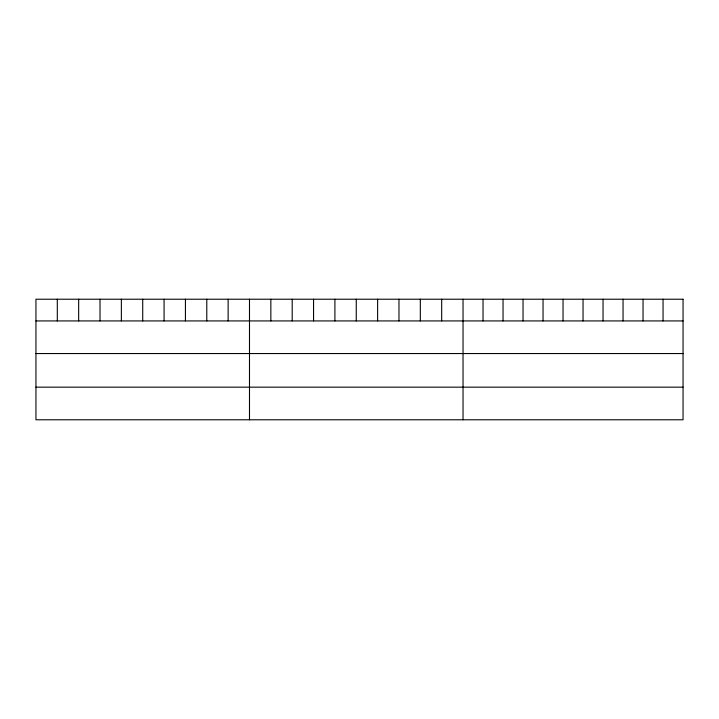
<?xml version="1.0" encoding="UTF-8"?>
<svg xmlns="http://www.w3.org/2000/svg" width="719" height="719" viewBox="0 0 719 719"><rect width="100%" height="100%" fill="white"/><g stroke="black" fill="none" stroke-linecap="round" stroke-linejoin="round"><path stroke-width="1.08" d="M35.95 320.926L683.05 320.926M35.95 353.55L683.05 353.55M35.95 387.164L683.05 387.164M663.053 299.221L663.053 320.926M643.047 299.221L643.047 320.926M623.049 299.221L623.049 320.926M603.043 299.221L603.043 320.926M583.046 299.221L583.046 320.926M563.04 299.221L563.04 320.926M543.043 299.221L543.043 320.926M523.037 299.221L523.037 320.926M503.039 299.221L503.039 320.926M483.033 299.221L483.033 320.926M463.036 299.221L463.036 419.779M441.682 299.221L441.682 320.926M420.327 299.221L420.327 320.926M398.973 299.221L398.973 320.926M377.619 299.221L377.619 320.926M356.264 299.221L356.264 320.926M334.91 299.221L334.91 320.926M313.556 299.221L313.556 320.926M292.202 299.221L292.202 320.926M270.847 299.221L270.847 320.926M249.493 299.221L249.493 419.779M228.139 299.221L228.139 320.926M206.784 299.221L206.784 320.926M185.43 299.221L185.43 320.926M164.076 299.221L164.076 320.926M142.722 299.221L142.722 320.926M121.367 299.221L121.367 320.926M100.013 299.221L100.013 320.926M78.659 299.221L78.659 320.926M57.304 299.221L57.304 320.926M683.05 299.221L35.95 299.221L35.95 419.779L683.05 419.779L683.05 299.221"/></g></svg>
